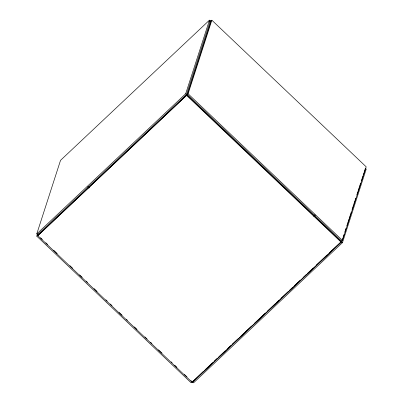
<?xml version="1.0" encoding="UTF-8"?>
<svg xmlns="http://www.w3.org/2000/svg" width="403" height="403" viewBox="0 0 403 403"><rect width="100%" height="100%" fill="white"/><g stroke="black" fill="none" stroke-linecap="round" stroke-linejoin="round"><path stroke-width="0.6" d="M36.769 233.926L60.536 160.339L209.474 20.15L210.28 20.916L186.513 94.509L37.58 234.697L36.769 233.926L185.702 93.738L209.474 20.15M191.924 382.064L191.148 382.8L36.814 236.183L37.368 234.455M36.814 236.183L37.59 235.448L38.149 233.72M186.856 95.083L37.796 235.659L186.856 95.083L341.19 241.699L341.064 242.087L192.13 382.276L37.59 235.448M187.304 94.524L211.076 20.936L211.852 20.2L366.186 166.817L342.419 240.41L341.638 241.14L187.304 94.524L188.085 93.788L211.852 20.2M192.13 382.276L203.334 371.46M364.121 172.328L365.42 168.303L366.231 169.074L342.464 242.661L193.526 382.85L192.72 382.084L193.092 380.931M192.72 382.084L341.653 241.891L342.953 237.871M343.139 237.291L344.066 234.42M344.812 232.118L346.112 228.093M346.852 225.796L347.411 224.068M347.598 223.494L349.084 218.894M349.265 218.32L350.57 214.295M350.751 213.721L351.31 211.998M352.051 209.696L353.537 205.097M353.723 204.523L355.023 200.498M355.209 199.923L355.768 198.2M356.882 194.75L357.809 191.873M357.995 191.299L359.481 186.7M359.667 186.126L360.594 183.249M361.34 180.952L362.267 178.076M362.453 177.501L363.007 175.779M363.38 174.63L363.939 172.902M209.54 21.974L210.87 20.724L209.862 21.943M313.786 215.741L314.672 214.905M313.665 216.124L314.995 214.875M314.002 216.703L315.332 215.449M205.107 369.793L212.643 362.7M214.416 361.028L217.076 358.524M218.849 356.856L225.055 351.018M227.715 348.514L230.818 345.593M232.148 344.338L237.911 338.918M241.009 335.996L244.556 332.656M245.442 331.825L251.648 325.982M254.308 323.478L265.391 313.05M267.607 310.96L275.143 303.867M276.473 302.618L279.133 300.114M280.906 298.447L287.999 291.767M289.772 290.1L292.87 287.178M294.643 285.51L300.406 280.085M303.066 277.581L306.612 274.247M307.499 273.41L313.262 267.985M316.365 265.068L327.004 255.054M329.664 252.55L341.19 241.699M188.085 93.788L342.419 240.41M185.702 93.738L186.513 94.509M341.653 241.891L342.464 242.661M186.73 95.471L341.064 242.087M88.559 186.705L89.436 187.541M87.668 186.851L88.982 188.1M40.552 237.77L42.305 239.437M45.811 242.772L47.564 244.435M53.705 250.268L57.211 253.598M69.926 265.678L72.555 268.176M79.572 274.841L82.202 277.345M86.146 281.093L87.466 282.342M94.04 288.588L97.108 291.505M105.878 299.837L107.193 301.086M110.261 303.998L112.019 305.665M119.031 312.33L122.099 315.247M126.487 319.413L127.363 320.244M134.38 326.909L137.01 329.407M144.899 336.908L147.095 338.988M150.601 342.323L151.916 343.573M158.495 349.819L162.001 353.149M171.21 361.899L172.086 362.73M174.716 365.229L176.907 367.314M184.362 374.392L186.992 376.891M190.936 380.644L191.813 381.475"/></g></svg>
